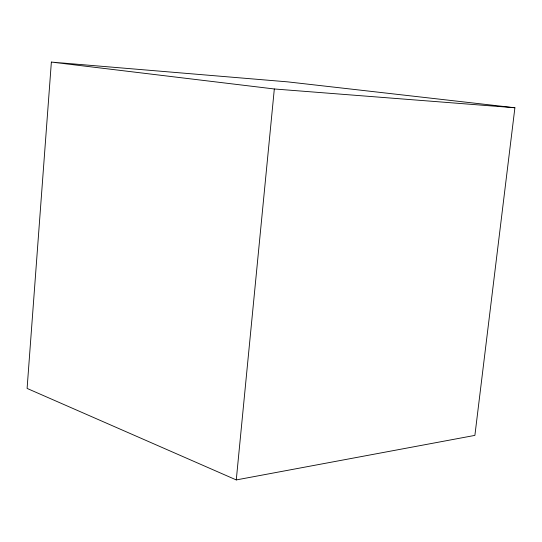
<?xml version="1.0" encoding="UTF-8"?>
<svg xmlns="http://www.w3.org/2000/svg" width="542" height="542" viewBox="0 0 542 542"><rect width="100%" height="100%" fill="white"/><g stroke="black" fill="none" stroke-linecap="round" stroke-linejoin="round"><path stroke-width="0.81" d="M51.368 62.079L27.1 388.424L236.271 479.921L474.887 435.389L514.9 107.756L287.633 81.862L51.368 62.079L274.32 88.976L514.9 107.756M236.271 479.921L274.32 88.976"/></g></svg>
